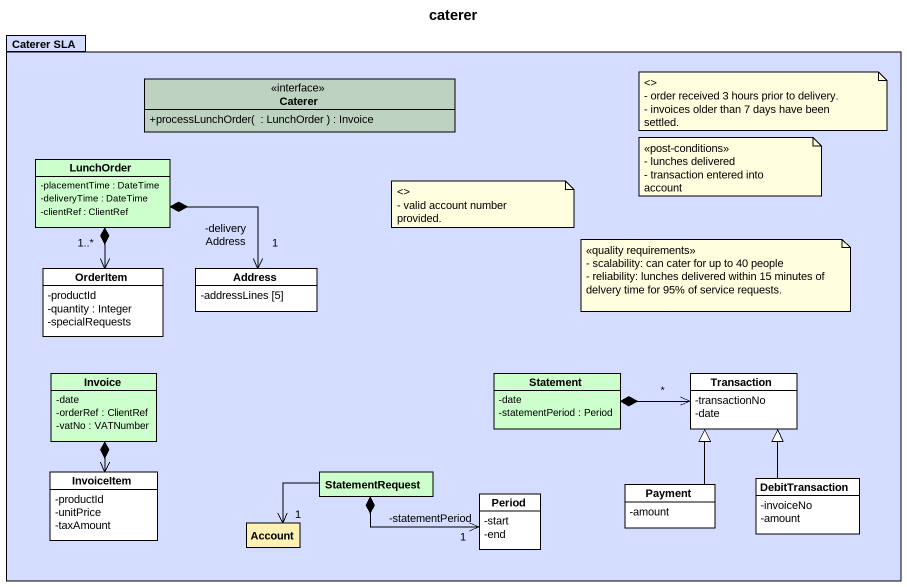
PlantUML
@startuml
title caterer
hide circle
hide empty members
skinparam classAttributeIconSize 0
package "Caterer SLA" as Caterer_SLA #D4DDFF {
  interface Caterer #BDD2C1 {
    +processLunchOrder(  : LunchOrder ) : Invoice
  }
  class LunchOrder #CCFFCC {
    -placementTime : DateTime
    -deliveryTime : DateTime
    -clientRef : ClientRef
  }
  class OrderItem #FFFFFF {
    -productId
    -quantity : Integer
    -specialRequests
  }
  class Address #FFFFFF {
    -addressLines [5]
  }
  class Invoice #CCFFCC {
    -date
    -orderRef : ClientRef
    -vatNo : VATNumber
  }
  class Statement #CCFFCC {
    -date
    -statementPeriod : Period
  }
  class Transaction #FFFFFF {
    -transactionNo
    -date
  }
  class InvoiceItem #FFFFFF {
    -productId
    -unitPrice
    -taxAmount
  }
  class StatementRequest #CCFFCC
  class DebitTransaction #FFFFFF {
    -invoiceNo
    -amount
  }
  class Account #FFF0B4
  class Period #FFFFFF {
    -start
    -end
  }
  class Payment #FFFFFF {
    -amount
  }
}
LunchOrder *--> "1..*" OrderItem
LunchOrder *--> "1\n-delivery Address" Address
Invoice *--> InvoiceItem
Statement *-right-> "*" Transaction
StatementRequest -left-> "1" Account
StatementRequest *-right-> "-statementPeriod\n1" Period
DebitTransaction -up-|> Transaction
Payment -up-|> Transaction
note as N1
  <>
  - order received 3 hours prior to delivery.
  - invoices older than 7 days have been settled.
end note
note as N2
  <<post-conditions>>
  - lunches delivered
  - transaction entered into account
end note
note as N3
  <>
  - valid account number provided.
end note
note as N4
  <<quality requirements>>
  - scalability: can cater for up to 40 people
  - reliability: lunches delivered within 15 minutes of delvery time for 95% of service requests.
end note
@enduml
